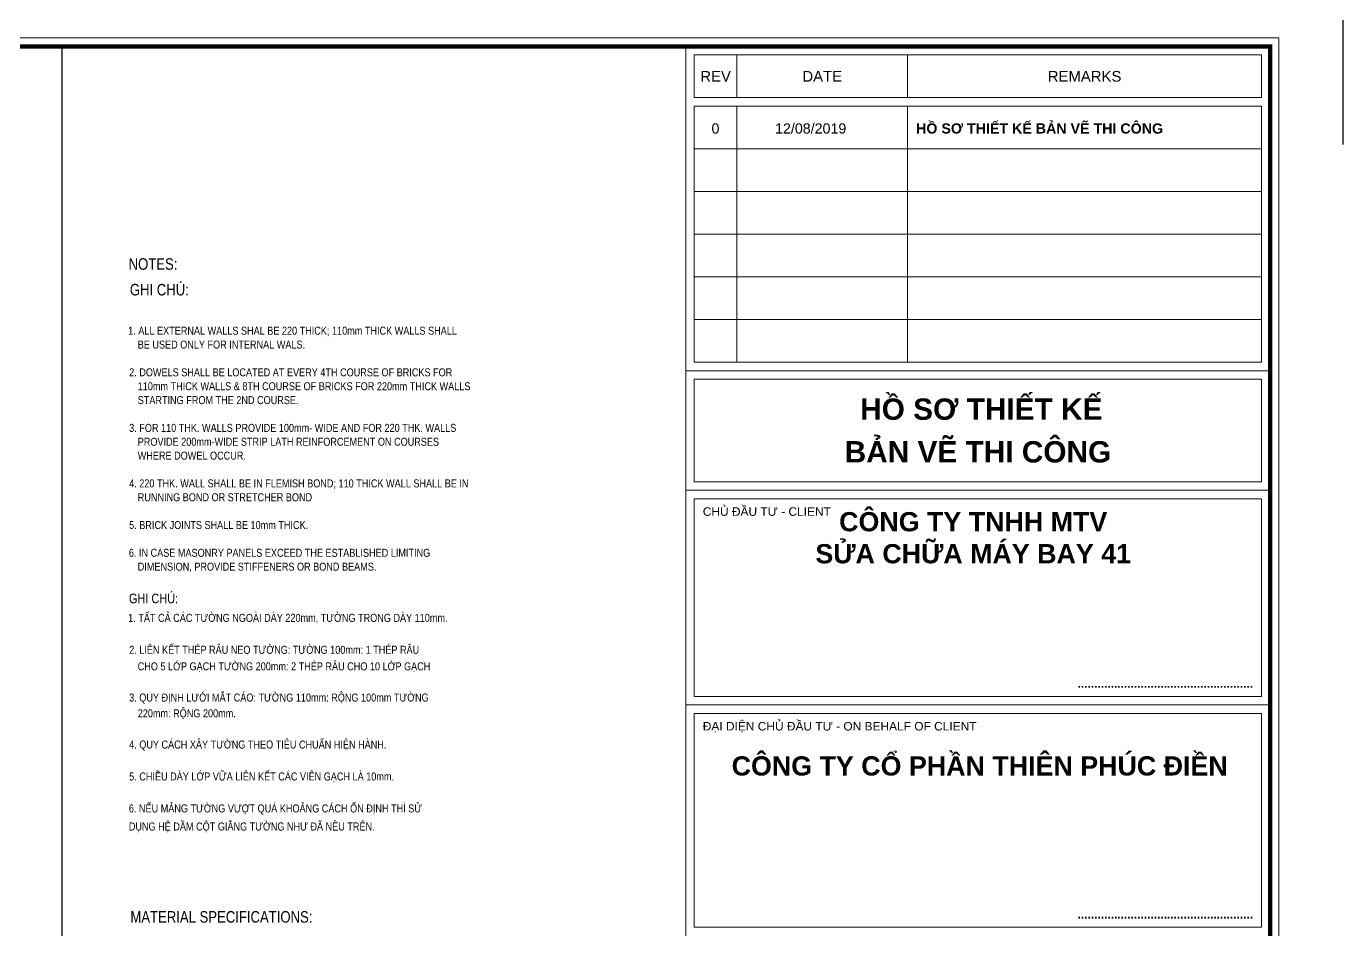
# Model space of a CAD drawing. Header units: millimetres. Extents: x -88960 to 836140, y 175458 to 320791.
# Drawn here: x 805283 to 836140, y 212459 to 233629 of the extents above; entities that cross this region are included whole.
import ezdxf
from ezdxf.enums import TextEntityAlignment as Align

# ---------------------------------------------------------------- set-up
doc = ezdxf.new("R2010")
doc.units = ezdxf.units.MM
doc.header["$LTSCALE"] = 1000
doc.layers.get('0').update_dxf_attribs({"linetype": 'CONTINUOUS'})
doc.layers.get('DEFPOINTS').update_dxf_attribs({"linetype": 'CONTINUOUS'})
doc.layers.add('Ap0202_T', color=141, linetype='CONTINUOUS', lineweight=25)
doc.layers.add('Ap0314_Kh', color=253, linetype='CONTINUOUS', lineweight=15)
doc.layers.add('CHG_XX_Khung ten$0$TKTC', color=1, linetype='CONTINUOUS')
doc.styles.add('CHG_XX_Khung ten$0$A1 BORDER$0$ARIAL', font='arial.ttf')
doc.styles.add('CHG_XX_Khung ten$0$A1 BORDER$0$Title Block DD$0$ARIAL', font='arial.ttf')
doc.styles.add('CHG_XX_Khung ten$0$A1 BORDER$0$Title Block DD$0$Arial - Bold', font='arialbd.ttf', dxfattribs={"height": 2.5})
doc.styles.add('CHG_XX_Khung ten$0$arial', font='arial.ttf')
doc.styles.add('CHG_XX_Khung ten$0$Arial - Bold', font='arialbd.ttf')
doc.styles.add('CHG_XX_Khung ten$0$ArialB', font='arialbd.ttf')
doc.styles.add('S-TEXT25', font='VN_VNI.shx', dxfattribs={"width": 0.85})

# ---------------------------------------------------------------- blocks, each defined once
blk = doc.blocks.new('CHG_XX_Khung ten')
for p, q in [((687, 577), (687, 17)), ((687, 501), (824, 501)), ((687, 473), (824, 473)), ((687, 422.69), (824, 422.69))]:
    blk.add_line(p, q)
at = {"linetype": 'Continuous'}
for p, q in [((699, 575), (699, 565)), ((739, 575), (739, 565)), ((699, 563), (699, 503)), ((739, 563), (739, 503))]:
    blk.add_line(p, q, dxfattribs=at)
blk.add_lwpolyline([(15, 579), (826, 579), (826, 15), (15, 15)], close=True)
at = {"color": 4, "linetype": 'Continuous', "const_width": 1}
blk.add_lwpolyline([(17, 577), (824, 577), (824, 17), (17, 17)], close=True, dxfattribs=at)
at = {"linetype": 'Continuous'}
for points in [[(822, 565), (689, 565), (689, 575), (822, 575)], [(822, 553), (689, 553), (689, 563), (822, 563)], [(822, 543), (689, 543), (689, 553), (822, 553)], [(822, 533), (689, 533), (689, 543), (822, 543)], [(822, 523), (689, 523), (689, 533), (822, 533)], [(822, 513), (689, 513), (689, 523), (822, 523)], [(822, 503), (689, 503), (689, 513), (822, 513)], [(689, 499), (822, 499), (822, 475), (689, 475)]]:
    blk.add_lwpolyline(points, close=True, dxfattribs=at)
at = {"layer": 'DEFPOINTS', "color": 1, "ltscale": 2}
blk.add_lwpolyline([(800.94, 594), (841, 594), (841, 554)], dxfattribs=at)
for s, height, style, p in [('REV', 2.5, 'CHG_XX_Khung ten$0$A1 BORDER$0$ARIAL', (694, 570)), ('DATE', 2.5, 'CHG_XX_Khung ten$0$A1 BORDER$0$ARIAL', (719, 570)), ('REMARKS', 2.5, 'CHG_XX_Khung ten$0$A1 BORDER$0$ARIAL', (780.5, 570)), ('0', 2.39, 'CHG_XX_Khung ten$0$arial', (693.97, 557.78)), ('12/08/2019', 2.389, 'CHG_XX_Khung ten$0$arial', (716.29, 557.78))]:
    blk.add_text(s, height=height, dxfattribs=dict(style=style)).set_placement(p, align=Align.MIDDLE_CENTER)
for s, height, style, p in [('HỒ SƠ THIẾT KẾ BẢN VẼ THI CÔNG', 2.3887, 'CHG_XX_Khung ten$0$ArialB', (741, 557.78)), ('CHỦ ĐẦU TƯ - CLIENT', 2, 'CHG_XX_Khung ten$0$A1 BORDER$0$Title Block DD$0$ARIAL', (691, 468)), ('ĐẠI DIỆN CHỦ ĐẦU TƯ - ON BEHALF OF CLIENT ', 2, 'CHG_XX_Khung ten$0$A1 BORDER$0$Title Block DD$0$ARIAL', (691, 417.69))]:
    blk.add_text(s, height=height, dxfattribs=dict(style=style)).set_placement(p, align=Align.MIDDLE_LEFT)
at = {"style": 'CHG_XX_Khung ten$0$A1 BORDER$0$Title Block DD$0$Arial - Bold'}
for p in [(820, 427.69), (820, 373.62)]:
    blk.add_text('.....................................................', height=2, dxfattribs=at).set_placement(p, align=Align.MIDDLE_RIGHT)
at = {"layer": 'CHG_XX_Khung ten$0$TKTC', "style": 'CHG_XX_Khung ten$0$Arial - Bold'}
for s, p in [('HỒ SƠ THIẾT KẾ', (756.29, 492)), ('BẢN VẼ THI CÔNG', (755.5, 482))]:
    blk.add_text(s, height=5, dxfattribs=at).set_placement(p, align=Align.MIDDLE_CENTER)
at = {"ltscale": 10, "char_height": 4.5, "attachment_point": 2, "style": 'CHG_XX_Khung ten$0$A1 BORDER$0$Title Block DD$0$Arial - Bold', "bg_fill": 2}
for s, insert, width in [('CÔNG TY TNHH MTV\\PSỬA CHỮA MÁY BAY 41', (754.39, 467.87), 83.001), ('CÔNG TY CỔ PHẦN THIÊN PHÚC ĐIỀN', (755.91, 410.64), 121.2929)]:
    blk.add_mtext(s, dxfattribs=dict(at, insert=insert, width=width))
at = {"linetype": 'Continuous'}
for points in [[(689, 471), (822, 471), (822, 424.69), (689, 424.69)], [(689, 420.69), (822, 420.69), (822, 370.62), (689, 370.62)]]:
    blk.add_lwpolyline(points, close=True, dxfattribs=at)

msp = doc.modelspace()

# ---------------------------------------------------------------- linework, layer by layer
at = {"layer": 'Ap0202_T'}
msp.add_line((806118.37197, 233157.86132), (806118.37197, 177157.91732), dxfattribs=at)

# ---------------------------------------------------------------- texts
at = {"layer": 'Ap0202_T', "color": 3, "style": 'S-TEXT25', "width": 0.85}
for s, height, p in [('NOTES:', 270.259189, (807679.80109, 227924.23272)), ('GHI CHUÙ:', 270.259189, (807709.68776, 227322.40045)), ('MATERIAL SPECIFICATIONS:', 270.2591892, (807722.28121, 212623.68468))]:
    msp.add_text(s, height=height, dxfattribs=at).set_placement(p)
at = {"layer": 'Ap0202_T', "style": 'S-TEXT25', "width": 0.85}
for s, height, p in [('1. ALL EXTERNAL WALLS SHAL BE 220 THICK; 110mm THICK WALLS SHALL', 187.6649784, (807670.6874, 226402.08357)), ('   BE USED ONLY FOR INTERNAL WALS.', 187.6649784, (807716.26318, 226076.79461)), ('2. DOWELS SHALL BE LOCATED AT EVERY 4TH COURSE OF BRICKS FOR', 187.6649784, (807693.47529, 225426.21668)), ('   110mm THICK WALLS & 8TH COURSE OF BRICKS FOR 220mm THICK WALLS', 187.6649784, (807716.26318, 225100.92771)), ('   STARTING FROM THE 2ND COURSE.', 187.6649784, (807716.26318, 224775.63874)), ('3. FOR 110 THK. WALLS PROVIDE 100mm- WIDE AND FOR 220 THK. WALLS', 187.6649784, (807693.47529, 224125.06081)), ('   PROVIDE 200mm-WIDE STRIP LATH REINFORCEMENT ON COURSES', 187.6649784, (807716.26318, 223799.77185)), ('   WHERE DOWEL OCCUR.', 187.6649784, (807716.26318, 223474.48288)), ('4. 220 THK. WALL SHALL BE IN FLEMISH BOND; 110 THICK WALL SHALL BE IN', 187.6649784, (807693.47529, 222823.90495)), ('   RUNNING BOND OR STRETCHER BOND', 187.6649784, (807716.26318, 222498.61599)), ('5. BRICK JOINTS SHALL BE 10mm THICK.', 187.6649784, (807693.47529, 221848.03806)), ('6. IN CASE MASONRY PANELS EXCEED THE ESTABLISHED LIMITING', 187.6649784, (807685.87932, 221197.46013)), ('   DIMENSION, PROVIDE STIFFENERS OR BOND BEAMS.', 187.6649784, (807716.26318, 220872.17116)), ('GHI CHUÙ:', 225.206982, (807688.91661, 220108.98223)), ('1. TAÁT CAÛ CAÙC TÖÔØNG NGOAØI DAØY 220mm, TÖÔØNG TRONG DAØY 110mm.', 187.6649784, (807670.6874, 219672.87856)), ('2. LIEÂN KEÁT THEÙP RAÂU NEO TÖÔØNG: TÖÔØNG 100mm: 1 THEÙP RAÂU', 187.6649784, (807693.47529, 218923.99993)), ('   CHO 5 LÔÙP GAÏCH TÖÔØNG 200mm: 2 THEÙP RAÂU CHO 10 LÔÙP GAÏCH', 187.6649784, (807716.26318, 218536.15597)), ('3. QUY ÑÒNH LÖÔÙI MAÉT CAÙO: TÖÔØNG 110mm: ROÄNG 100mm TÖÔØNG', 187.6649784, (807693.47529, 217805.15019)), ('   220mm: ROÄNG 200mm.', 187.6649784, (807716.26318, 217435.17909)), ('4. QUY CAÙCH XAÂY TÖÔØNG THEO TIEÂU CHUAÅN HIEÄN HAØNH.', 187.6649784, (807693.47529, 216704.17331)), ('5. CHIEÀU DAØY LÔÙP VÖÕA LIEÂN KEÁT CAÙC VIEÂN GAÏCH LAØ 10mm.', 187.6649784, (807693.47529, 215955.29468)), ('6. NEÁU MAÛNG TÖÔØNG VÖÔÏT QUAÙ KHOAÛNG CAÙCH OÅN ÑÒNH THÌ SÖÛ', 187.6649784, (807685.87932, 215206.41604)), ('DUÏNG HEÄ DAÀM COÄT GIAÈNG TÖÔØNG NHÖ ÑAÕ NEÂU TREÂN.', 187.6649784, (807685.87932, 214782.82638))]:
    msp.add_text(s, height=height, dxfattribs=at).set_placement(p)

# ---------------------------------------------------------------- next in the draw order: block references
at = {"layer": 'Ap0314_Kh', "xscale": 100, "yscale": 100, "zscale": 100}
msp.add_blockref('CHG_XX_Khung ten', (752040.40192, 175457.91904), dxfattribs=at)

doc.saveas('drawing.dxf')
